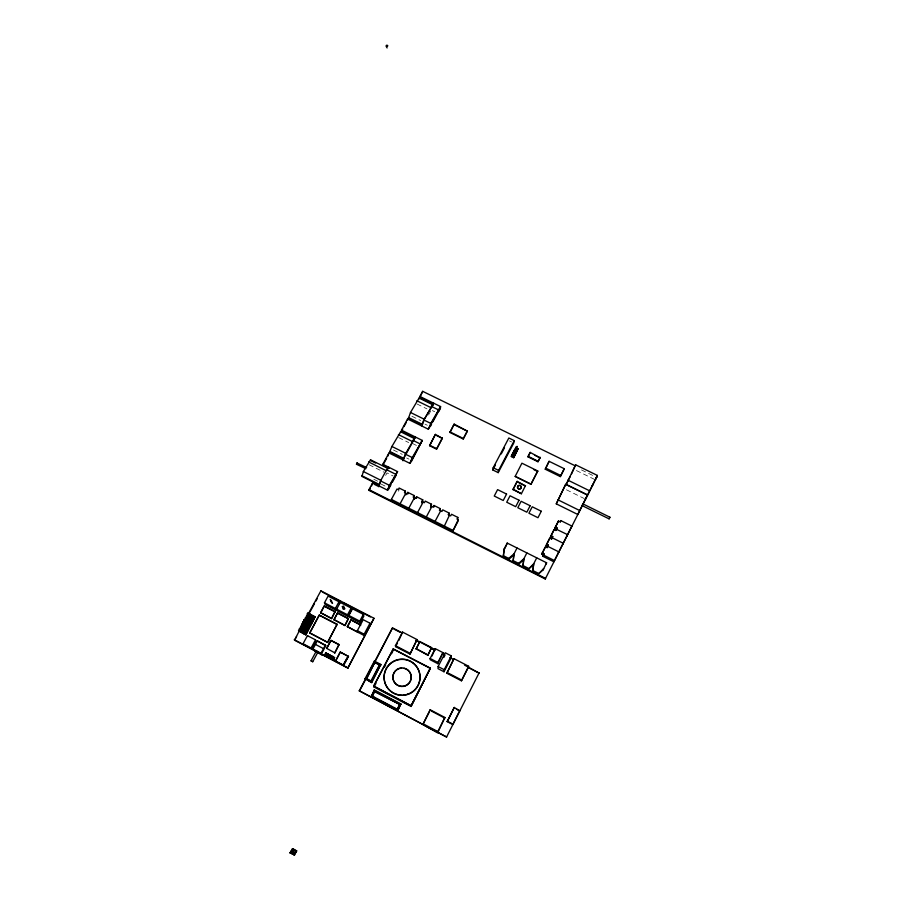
<?xml version="1.0" encoding="UTF-8"?>
<svg xmlns="http://www.w3.org/2000/svg" width="900" height="900" viewBox="0 0 900 900"><rect width="100%" height="100%" fill="white"/><g stroke="black" fill="none" stroke-linecap="round" stroke-linejoin="round"><path stroke-width="0.67" stroke-dasharray="4.5 3.38" d="M398.396 491.186L399.262 489.589M428.558 414.945L431.235 410.029M385.65 475.391L386.989 472.928L393.255 476.055M581.501 469.946L595.373 476.719M576.416 470.554L594.079 479.183M509.445 440.91L511.594 441.956M432.382 410.591L434.678 411.716M416.993 403.976L426.983 408.87M566.438 489.791L584.359 498.6M411.885 416.239L420.637 420.536M425.036 424.136L427.331 425.261M412.954 443.7L416.407 445.41M398.632 437.58L408.668 442.553M393.446 450L402.233 454.365M406.654 457.988L408.971 459.135M369.079 464.738L384.053 472.219M373.849 479.272L377.595 481.151M380.959 484.009L387.225 487.147"/><path stroke-width="1.35" d="M429.581 445.714L435.397 434.385L442.361 438.368L436.545 449.168L429.581 445.714L435.397 434.385M430.121 658.462L430.11 659.689L437.805 663.683L442.957 652.635L435.218 648.63L430.121 658.462L437.861 662.479L437.805 663.683M430.121 710.393L430.121 709.74L444.87 717.469L437.603 732.859L422.989 724.59M430.335 668.137L411.064 706.455L374.029 687.015L373.669 686.014L393.221 648.866L430.335 668.137L411.064 706.455M391.534 500.963L391.365 499.444L397.024 488.993L398.261 489.623L399.127 488.014L405.338 491.119L404.471 492.728L406.957 493.976L407.824 492.368L414.045 495.484L413.179 497.093L415.665 498.341L416.531 496.733L422.764 499.849L421.897 501.457L424.395 502.706L425.261 501.098L431.505 504.225L430.639 507.341M432.832 405.697L432.832 404.82L419.04 398.07L410.49 412.481L408.465 418.354L422.269 425.149L424.35 419.287L432.832 404.82M431.606 647.595L427.849 655.279L416.104 648.731L419.873 641.52L431.606 647.595L427.849 655.279M433.991 506.97L434.002 505.474L440.269 508.613L440.213 510.098M435.037 522.821L435.06 521.392L440.662 510.851M436.545 449.168L442.373 437.827M365.839 468.675L356.456 464.254L356.929 462.971L366.626 467.561M357.3 462.645L356.512 464.243M432.011 656.033L435.218 648.63M443.79 527.22L449.438 515.25M438.12 666.551L438.019 668.655L444.015 671.771L451.046 658.125L451.305 655.898L445.241 652.759L438.12 666.551L444.195 669.701L444.015 671.771M449.933 432.461L454.151 424.103L467.392 431.168L463.207 438.998L449.933 432.461L454.151 424.103M448.954 514.474L449.044 513L442.766 509.861L441.911 511.481L439.402 510.221L440.269 508.613M458.235 519.66L452.554 531.63L458.1 521.1L458.235 519.66L456.975 519.03L457.83 517.41L451.553 514.26L450.697 515.88L448.178 514.62L449.044 513M437.67 732.038L444.87 717.469M463.207 438.998L467.438 430.616M457.706 518.85L457.83 517.41M533.295 564.919L528.03 569.565L533.756 563.67L532.642 571.882L533.756 563.67L536.726 557.854M523.474 559.991L518.209 564.626L518.614 563.366L523.89 558.72L522.81 566.944L523.89 558.72L526.86 552.915M513.664 555.075L508.399 559.699L508.759 558.428L514.046 553.781L513 562.005L514.046 553.781L517.028 547.988M504.225 548.854L503.213 557.089L504.225 548.854L507.206 543.071L546.604 562.793L546.075 564.053M446.839 673.234L453.983 658.676L468.641 666.259L468.45 667.125L461.441 680.816L446.839 673.234L453.983 658.676M459.889 710.381L452.801 724.567L447.188 721.631L454.252 707.445L459.765 710.899M359.269 690.784L446.569 737.01L359.269 690.784L392.524 627.863L402.48 633.015M492.817 469.969L493.189 467.752L508.838 437.996L514.249 440.64L513.743 443.014L498.218 472.635L492.817 469.969L495.405 465.041M454.252 707.445L447.188 721.631M498.218 472.635L498.623 470.43L514.249 440.64M461.441 680.816L468.641 666.259M513.641 457.718L518.153 448.594L513.641 457.718L511.335 456.593L511.515 455.76L515.858 447.469L515.666 448.335M512.426 454.522L512.606 453.679L514.901 454.815L514.721 455.647M513.506 452.464L513.686 451.609L515.993 452.734L515.801 453.589M514.766 449.539L511.335 456.593M516.881 451.519L517.072 450.664M515.171 476.404L531.034 484.234L515.171 476.404L521.91 463.196L537.773 470.981L531.034 484.234M525.544 485.483L521.381 493.751L513.011 489.611L517.174 481.354L525.42 485.944M517.174 481.354L513.011 489.611M527.974 456.863L530.168 452.385L540.023 457.808L537.975 461.756L527.974 456.863L530.168 452.385M506.858 544.41L507.206 543.071M521.381 493.751L513.124 489.161M537.975 461.756L540.169 457.279M464.558 665.111L479.081 673.099L467.966 667.35M545.254 469.215L549.09 461.306L564.199 468.697L563.783 469.845L560.329 476.606L545.254 469.215L549.09 461.306M560.329 476.606L564.199 468.697M379.485 485.235L361.935 476.438L363.364 471.521L370.53 459.799L388.08 468.551L386.235 470.723L368.629 461.936M587.452 495.011L577.811 514.496L556.267 503.854L565.684 484.335L587.452 495.011L585.551 499.185M309.139 623.599L309.915 624.499L310.016 623.351M565.684 484.335L556.267 503.854M597.352 475.414L587.655 495L566.168 484.459L575.64 464.816L597.352 475.414L595.339 479.801M388.856 468.101L388.766 467.224L386.629 469.733L380.531 480.904L378.787 486.574M575.64 464.816L571.523 473.974M596.633 477.338L597.026 476.46L545.243 579.004L369.113 490.455L368.966 489.623L372.724 482.749L387.495 490.162L389.385 485.336L397.564 471.611L382.826 464.254L388.991 452.97L409.86 463.343L422.28 440.415L401.479 430.132L407.565 418.995L428.344 429.221L440.595 406.575L419.884 396.45L422.685 391.331L575.55 465.975M543.352 554.985L542.835 556.279L553.894 561.803L554.456 560.543L541.755 554.197L545.4 546.727L547.11 547.571M546.66 544.264L548.359 545.108L547.83 546.446L546.131 545.602L546.66 544.264L549.788 538.11L551.486 538.965M549.788 538.11L546.131 545.602M543.454 555.041L543.971 553.748L542.273 552.892M551.036 535.658L552.735 536.501L552.184 537.874L550.485 537.03L551.036 535.658L554.141 529.526L555.851 530.37M554.141 529.526L550.485 537.03M566.921 536.029L567.551 534.645L554.827 528.491L555.39 527.085L558.495 520.965L560.194 521.809L560.812 520.594L571.882 526.072L571.241 527.49M558.495 520.965L554.827 528.491M543.139 569.858L543.645 568.62L537.874 574.515L543.139 569.858L546.604 562.793M556.47 529.144L555.896 530.55L557.089 527.929L555.39 527.085M556.515 529.335L557.089 527.929M389.869 451.451L391.916 446.468L400.624 431.775L414.473 438.615L403.751 458.359L389.869 451.451L389.947 452.25L403.808 459.135M560.227 522.034L560.812 520.594M415.361 437.929L415.327 436.984L405.293 454.095L402.952 460.777M421.402 425.801L423.832 419.985L433.688 403.2M409.86 463.343L412.279 457.571L422.28 440.415L411.21 461.835M428.344 429.221L430.796 423.405L440.595 406.575M439.099 411.075L440.572 407.599L432.844 421.864M582.188 505.642L583.031 503.955L609.919 517.219L609.086 518.861L582.188 505.642L582.48 505.069M545.243 579.004L545.535 578.363L368.966 489.623M558.248 553.185L558.832 551.88L547.74 546.345L547.2 547.673L548.359 545.108M562.601 544.59L563.197 543.251L552.105 537.727L551.554 539.1L552.735 536.501M592.29 485.618L592.909 484.414L592.616 484.976M554.456 560.543L571.882 526.072M446.569 737.01L479.205 672.683M541.755 554.197L544.882 548.055M542.835 556.279L543.971 553.748M566.168 484.459L570.33 476.303M503.887 550.17L506.261 545.558M444.195 669.701L451.305 655.898M429.525 711.551L422.966 724.298L430.121 709.74M437.861 662.479L442.957 652.635M531.18 483.739L537.773 470.981M443.779 657.506L445.05 655.031L442.586 653.749M394.706 708.322L397.192 709.639L399.544 704.34L374.636 691.245L372.139 696.004L374.85 697.883M397.811 708.446L399.049 706.061M400.86 703.924L397.598 710.955L400.86 703.924L374.243 689.94L371.059 696.982M416.137 649.215L419.873 641.52M410.017 654.12L417.037 639.574L402.559 632.092L395.415 645.671L395.584 646.639L410.017 654.12L417.037 639.574M374.029 687.015L375.975 683.325M384.39 667.327L385.684 664.864M391.511 653.794L392.805 651.33M395.584 646.639L397.519 642.949M398.812 640.496L402.559 632.092M371.621 695.903L373.882 691.605M290.07 852.851L292.793 848.711L296.696 850.86L294.548 854.944L290.07 852.851L294.548 854.944M372.364 696.566L374.636 691.245M290.644 852.795L292.252 849.735M501.233 453.938L504.473 447.772M293.996 855L296.696 850.86M365.119 678.623L374.389 661.084L380.779 664.425L371.745 682.605L365.119 678.623L371.745 682.605M359.449 691.155L365.951 678.847M367.256 676.384L368.55 673.931M375.053 661.624L392.524 627.863M370.024 680.974L366.266 678.499L374.94 662.096L380.97 665.111M366.514 679.129L374.94 662.096M371.812 680.423L373.039 678.082M374.276 675.742L379.204 666.394M371.52 681.975L380.779 664.425M373.984 618.278L347.839 668.126L373.984 618.278L320.884 590.827L306.889 616.477C305.415 613.069 309.139 619.841 307.136 616.556M434.002 505.474L433.147 507.094L430.65 505.834L431.505 504.225M360.281 622.822L359.741 621.124L363.353 614.374L352.406 608.715L348.784 615.442L349.414 617.186L360.281 622.822L363.859 616.117L363.353 614.374M357.907 632.295L357.345 630.664L363.206 619.706L369.99 623.227L370.451 624.904M347.265 657.506L343.103 665.325L348.48 656.46L340.29 652.028L335.498 660.971L336.521 661.871M343.699 665.404L348.39 656.269M431.899 506.464L426.285 516.983L426.296 518.434M360.596 624.881L350.921 619.852L347.31 626.58L364.646 635.794L364.14 634.196L369.99 623.227M609.896 517.23L609.097 518.85M347.423 626.873L350.426 621.281M332.269 656.426C330.255 661.039 335.632 652.534 331.076 658.721L331.301 659.137M339.019 644.535L334.834 652.849L339.019 644.535L331.02 640.35L326.689 648.394L331.02 640.35M334.564 657.529L333.517 660.296L334.564 657.529L325.71 652.894C323.145 657.529 329.535 649.226 324.439 655.245L324.675 655.661M335.599 661.151L340.29 652.028M423.146 502.088L417.532 512.584L417.589 514.058M325.395 645.143L325.766 645.84L321.401 653.94L321.019 653.276L325.395 645.143L317.329 640.924L312.941 649.046L313.346 649.721M327.589 642.454L337.084 624.285L319.298 615.038L309.623 632.857L327.589 642.454L337.084 624.285M351.146 608.062L351.743 609.851L348.154 616.534L347.524 614.79L351.146 608.062L340.234 602.415L336.06 610.268L325.26 604.665L324.45 602.831L328.095 596.137L338.974 601.762L339.671 603.596M344.902 625.567L348.401 618.548L337.545 612.923L333.923 619.616L344.902 625.567L348.401 618.548M430.267 426.623L431.561 424.249M315.495 639.866L315.979 640.721L311.603 648.81L311.096 647.989L315.495 639.866L307.44 635.659L303.041 643.759L303.57 644.602M336.06 610.268L335.34 608.479L338.974 601.762M331.549 618.626L335.025 611.617L324.202 606.004L320.58 612.686L331.549 618.626L335.025 611.617M311.062 660.814L316.339 651.038L317.317 651.488L318.004 651.96L312.728 661.736L311.051 660.825L312.739 661.714M334.058 619.931L337.545 612.923M305.752 634.905L315.067 616.804L308.126 613.204L298.53 630.799L305.752 634.905L315.067 616.804M310.433 631.969L319.298 615.038M320.726 613.001L324.202 606.004M387.495 490.151L397.564 471.611M388.271 489.757L390.949 484.83M392.287 482.355L396.304 474.964M347.839 668.126L294.559 640.192L302.231 625.039M304.223 621.371L305.561 618.93M294.559 640.192L296.561 636.536M309.848 612.158L314.505 603.619M315.832 601.189L317.16 598.748M369.113 490.455L370.361 488.171M371.61 485.887L372.724 482.749M389.059 468.214L382.939 465.154L386.629 458.392M387.855 456.142L388.991 452.97M414.968 437.738L401.535 431.111L402.75 428.884M403.976 426.656L406.406 422.213M433.282 404.032L419.906 397.485L422.685 391.331M331.02 601.661C335.936 607.804 326.779 595.08 331.718 601.245M304.526 626.67C307.181 629.37 302.636 623.194 304.65 626.423M301.14 627.559C302.94 630.844 299.317 624.127 301.118 627.424M343.373 607.793C341.415 609.964 346.41 609.773 344.329 607.759M308.25 619.954C310.016 623.284 306.506 616.444 308.272 619.785M516.094 448.571L516.51 449.662L516.87 448.639M332.494 657.585C335.115 657.72 331.178 659.756 332.595 657.63M305.944 618.57C303.761 615.533 308.126 621.788 305.944 618.75M310.601 621C308.43 617.962 312.728 624.184 310.567 621.169M299.914 629.651C297.664 626.636 302.175 632.768 299.936 629.764M303.446 628.65C301.23 625.624 305.674 631.766 303.457 628.762M348.48 656.46L340.38 652.219M317.947 651.949L317.25 651.634M387.022 46.462C389.846 45.326 383.771 43.729 387.101 47.947M535.028 455.366L540.023 457.808M431.246 406.339L438.199 409.736M416.902 400.748L430.74 407.531M528.109 456.345L538.121 461.239M545.602 468.067L560.722 475.481M567.832 480.127L589.579 490.793M454.118 424.665L467.392 431.168M511.515 455.76L513.821 456.885M533.97 469.699L537.626 471.488M410.49 412.481L424.35 419.287M449.955 431.91L463.252 438.446M423.832 419.985L430.796 423.405M408.42 417.499L422.246 424.305M436.556 435.51L442.361 438.368M493.189 467.752L498.623 470.43M557.809 499.748L579.623 510.502M518.254 482.4L524.227 485.348M429.581 445.185L436.556 448.627M412.808 440.28L419.782 443.723M398.407 434.588L412.301 441.461M391.916 446.468L405.832 453.375M405.293 454.095L412.279 457.571M375.649 463.072L370.642 460.575L370.53 459.799M386.629 469.733L395.46 474.142M363.364 471.521L380.981 480.353L379.384 484.504L361.8 475.695M380.531 480.904L389.385 485.336M374.085 484.211L379.001 486.675M391.365 499.444L452.655 530.235M503.539 555.795L508.759 558.428M513.382 560.745L518.614 563.366M523.238 565.695L528.48 568.327M533.115 570.656L538.369 573.3M416.16 640.091L419.895 642.015M421.065 642.623L435.262 649.969M449.91 657.54L453.566 659.43M322.38 592.065L340.853 601.627M343.316 602.899L370.418 616.916M393.851 629.033L400.027 632.227M416.093 640.53L419.794 642.442M432.146 648.832L434.61 650.104M416.104 648.731L427.849 654.817M324.45 602.831L335.34 608.479M347.524 614.79L336.6 609.131L337.32 610.92L348.154 616.534M348.784 615.442L359.741 621.124M324.349 606.33L335.16 611.933M337.669 613.238L348.514 618.863M360.697 625.185L350.921 619.852M395.415 645.671L409.916 653.197M446.929 672.401L461.599 680.018M357.345 630.664L364.14 634.196M320.58 612.686L331.414 618.311M333.923 619.616L344.79 625.264M347.31 626.58L358.312 632.531M319.455 615.352L337.219 624.589M315.315 617.31L312.75 615.6L303.446 633.69M304.537 619.785L311.738 623.891M302.141 624.184L309.353 628.29M375.154 662.794L379.822 665.235L379.62 664.538L370.969 680.962L366.266 678.499M331.155 640.643L339.142 644.805M456.401 709.133L458.64 710.303M309.623 632.857L327.442 642.173M299.734 628.594L306.956 632.7M298.53 630.799L305.483 634.433M325.766 645.84L317.329 640.924M326.689 648.394L334.834 652.849M315.923 644.67L323.156 648.45M332.561 656.786L330.131 655.211L329.096 657.979M303.041 643.759L311.096 647.989M431.336 711.034L444.791 718.087M312.941 649.046L321.019 653.276M335.498 660.971L343.609 665.224M324.439 655.245L333.293 659.88M294.233 639.697L347.636 667.699M447.255 721.159L452.902 724.117M373.669 686.014L410.94 705.577M375.66 691.155L400.973 704.464M374.85 691.83L399.544 704.34M372.139 696.004L397.069 709.11M377.325 699.188L392.22 707.018M422.933 723.712L437.704 731.486M370.822 696.42L397.474 710.438M292.23 848.745L296.145 850.894M301.14 632.486L310.444 614.396L310.702 614.914L308.126 613.204M313.639 650.194L322.043 655.054L321.66 654.401M301.23 626.873L300.938 626.389L308.149 630.495M307.44 635.659L307.957 636.525M303.626 622.474L303.334 621.99L310.545 626.096M326.891 656.82L326.655 656.404C330.649 649.44 326.014 659.014 329.029 655.762C326.036 655.065 329.074 653.704 325.946 653.321L325.71 652.894M306.011 618.086L305.741 617.591L312.93 621.697M307.204 615.904L306.934 615.398L314.123 619.504M320.884 590.827L321.142 591.435M374.243 689.94L374.456 690.525M374.389 661.084L374.603 661.793M393.221 648.866L393.457 650.104M382.826 464.254L382.939 465.154M400.196 505.316L400.072 503.809L405.709 493.346L405.821 494.899M400.624 431.775L400.68 432.608M405.338 491.119L405.439 492.683M401.479 430.132L401.535 431.111M407.824 492.368L407.914 493.92M408.881 509.681L408.791 508.196L414.428 497.711L414.495 499.241M407.565 418.995L407.621 419.985M414.045 495.484L414.113 497.025M416.531 496.733L416.588 498.262M419.04 398.07L419.062 398.959M421.897 501.457L421.931 502.976L422.764 499.849M419.884 396.45L419.906 397.485M292.534 850.894A1.159 1.114 -75.2 0 1 294.019 851.164A1.159 1.114 -75.2 0 1 293.85 852.727A1.159 1.114 -75.2 0 1 292.343 852.727M519.244 485.516A1.867 1.8 12.1 0 1 521.066 488.025A1.867 1.8 12.1 0 1 517.961 488.52A1.867 1.8 12.1 0 1 518.76 485.595M401.647 695.351A18 17.955 -62.1 0 1 386.55 668.363A18 17.955 -62.1 0 1 417.465 668.036A18 17.955 -62.1 0 1 402.817 695.34M404.077 668.34A9.203 9.18 -62 0 1 409.354 682.92A9.203 9.18 -62 0 1 393.919 681.57A9.203 9.18 -62 0 1 401.692 668.137M515.396 451.058C514.159 453.105 513.866 449.077 515.396 451.058M516.015 451.125C514.778 453.15 514.496 449.145 516.015 451.125M516.308 446.782C517.275 449.044 518.074 445.129 516.308 446.782M516.488 448.976C515.25 451.024 514.957 446.996 516.488 448.976M512.584 455.141C513.551 457.402 514.35 453.499 512.584 455.141M513.045 453.026C513.99 455.287 514.834 451.361 513.045 453.026M513.675 453.071C514.631 455.321 515.43 451.429 513.675 453.071M311.647 616.084C310.32 618.232 310.151 613.991 311.647 616.084M311.479 619.346C312.39 621.742 313.335 617.614 311.479 619.346M312.019 615.893C312.93 618.289 313.875 614.137 312.019 615.893M312.109 618.232C310.77 620.393 310.601 616.129 312.109 618.232M312.671 617.153C313.582 619.538 314.527 615.42 312.671 617.153M302.062 625.748C302.963 628.121 303.907 624.026 302.062 625.748M302.546 622.305C303.412 624.712 304.47 620.55 302.546 622.305M301.973 631.361C302.715 633.555 304.155 630.067 301.748 630.934C299.993 629.303 304.02 629.651 301.973 631.361M302.625 624.656C301.298 626.827 301.129 622.553 302.625 624.656M303.255 623.543C304.166 625.928 305.123 621.799 303.255 623.543M303.75 620.1C304.661 622.496 305.618 618.345 303.75 620.1M303.57 631.395C304.481 633.803 305.449 629.629 303.57 631.395M304.459 621.337C305.359 623.722 306.315 619.594 304.459 621.337M304.875 623.52C305.775 625.928 306.743 621.765 304.875 623.52M304.279 632.576C305.19 634.972 306.146 630.821 304.279 632.576M304.785 629.168C305.696 631.575 306.652 627.413 304.785 629.168M305.572 624.746C306.473 627.143 307.429 623.002 305.572 624.746M306.079 621.304C306.99 623.711 307.946 619.56 306.079 621.304M305.483 630.36C306.394 632.756 307.35 628.616 305.483 630.36M305.989 626.951C306.9 629.359 307.856 625.196 305.989 626.951M307.361 613.462C308.272 615.859 309.229 611.719 307.361 613.462M306.765 622.541C307.676 624.938 308.632 620.809 306.765 622.541M306.686 628.155C307.598 630.551 308.543 626.411 306.686 628.155M307.192 624.735C309.769 627.986 308.554 624.915 307.192 624.735M308.048 614.745C308.959 617.13 309.904 613.012 308.048 614.745M308.486 616.883C309.397 619.279 310.354 615.139 308.486 616.883M308.407 622.519C309.319 624.926 310.275 620.775 308.407 622.519M309.161 618.143C310.072 620.528 311.017 616.41 309.161 618.143M309.69 614.678C310.601 617.074 311.558 612.934 309.69 614.678M342.326 606.735C343.631 610.324 345.094 604.035 342.326 606.735M325.564 654.525C326.374 656.955 327.42 652.635 325.564 654.525M329.423 655.785L331.054 656.471L331.054 657.394L329.996 657.18L330.491 655.425L329.423 655.785M541.283 511.256L537.975 517.725L528.919 513.225L532.238 506.779L541.283 511.256M530.145 505.744L526.826 512.19L517.804 507.713L521.134 501.277L530.145 505.744M430.335 668.396L410.974 705.769L373.748 686.239L393.277 649.148L430.335 668.396M519.041 500.243L515.711 506.678L506.711 502.211L510.053 495.787L519.041 500.243M506.576 494.066L503.235 500.49L494.257 496.035L497.61 489.623L506.576 494.066M292.275 852.975A1.17 1.125 -75 0 0 292.241 850.939A1.17 1.125 -75 0 0 290.565 852.03A1.17 1.125 -75 0 0 292.275 852.975M518.141 488.396A1.879 1.8 12.1 0 0 521.224 487.485A1.879 1.8 12.1 0 0 518.816 485.348A1.879 1.8 12.1 0 0 518.141 488.396M407.452 694.294A18.034 17.977 -61.6 0 0 414.191 663.817A18.034 17.977 -61.6 0 0 384.48 673.268A18.034 17.977 -61.6 0 0 407.452 694.294M404.798 685.867A9.214 9.191 -61.6 0 0 408.251 670.286A9.214 9.191 -61.6 0 0 393.064 675.101A9.214 9.191 -61.6 0 0 404.798 685.867"/></g></svg>
